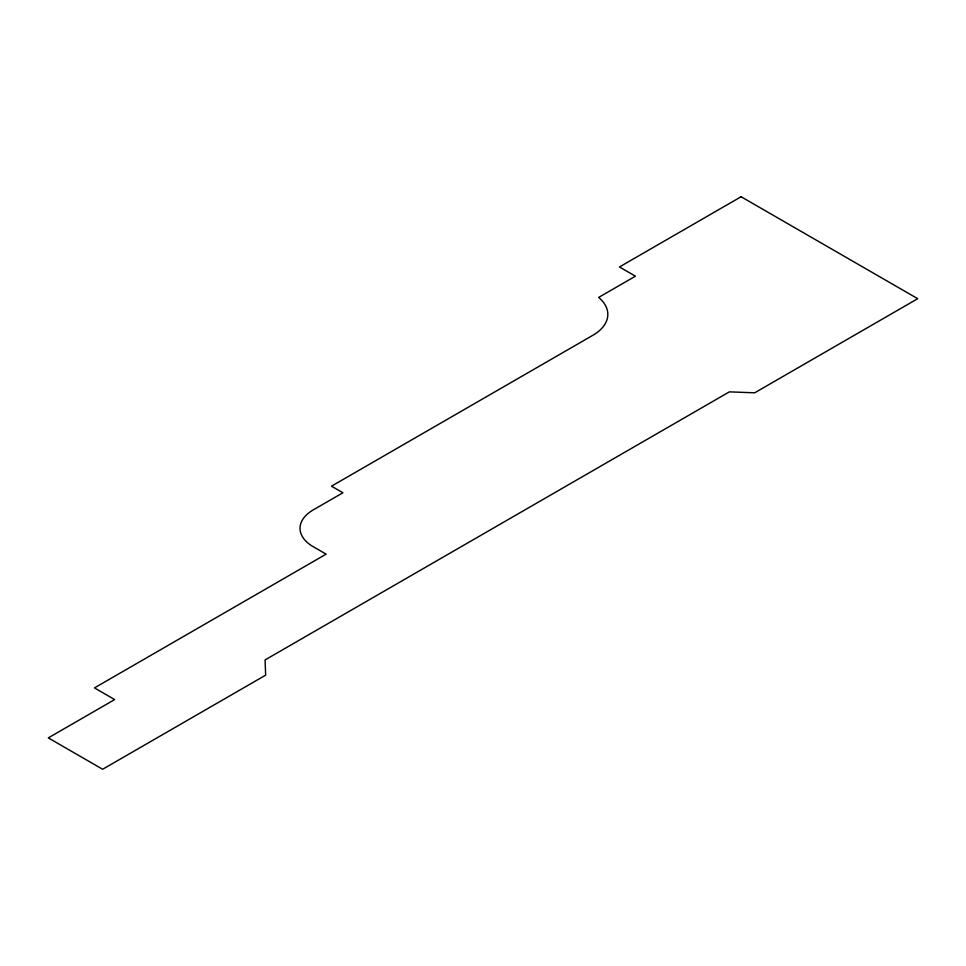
<?xml version="1.0" encoding="UTF-8"?>
<svg xmlns="http://www.w3.org/2000/svg" width="966" height="966" viewBox="0 0 966 966"><rect width="100%" height="100%" fill="white"/><g stroke="black" fill="none" stroke-linecap="round" stroke-linejoin="round"><path stroke-width="1.45" d="M741.103 196.738L619.46 266.966L635.435 276.191L598.654 297.419A51.548 29.765 0 0 1 594.404 334.393L331.507 486.176L342.918 492.769L313.213 509.915A45.112 26.046 0 0 0 312.139 546.068L326.134 554.146L94.451 687.913L114.664 699.577L48.3 737.891L102.638 769.262L265.65 675.149L265.058 659.935L729.378 391.858L754.688 392.812L917.7 298.687L741.103 196.738"/></g></svg>
